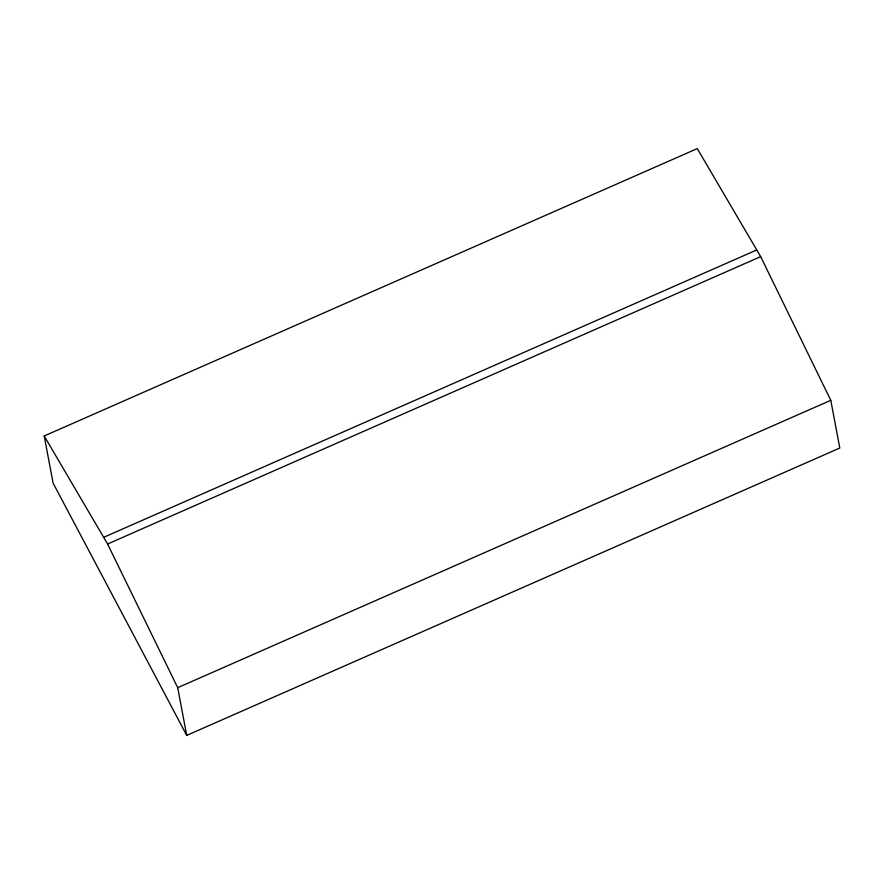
<?xml version="1.0" encoding="UTF-8"?>
<svg xmlns="http://www.w3.org/2000/svg" width="884" height="884" viewBox="0 0 884 884"><rect width="100%" height="100%" fill="white"/><g stroke="black" fill="none" stroke-linecap="round" stroke-linejoin="round"><path stroke-width="1.33" d="M44.2 435.978L697.277 148.6L760.671 256.636L830.783 400.308L839.8 448.022L186.723 735.4L53.117 483.161L44.2 435.978L107.583 544.025L177.706 687.686L186.723 735.4M103.55 537.384L756.627 250.006M107.583 544.025L760.671 256.636M177.706 687.686L830.783 400.308"/></g></svg>
